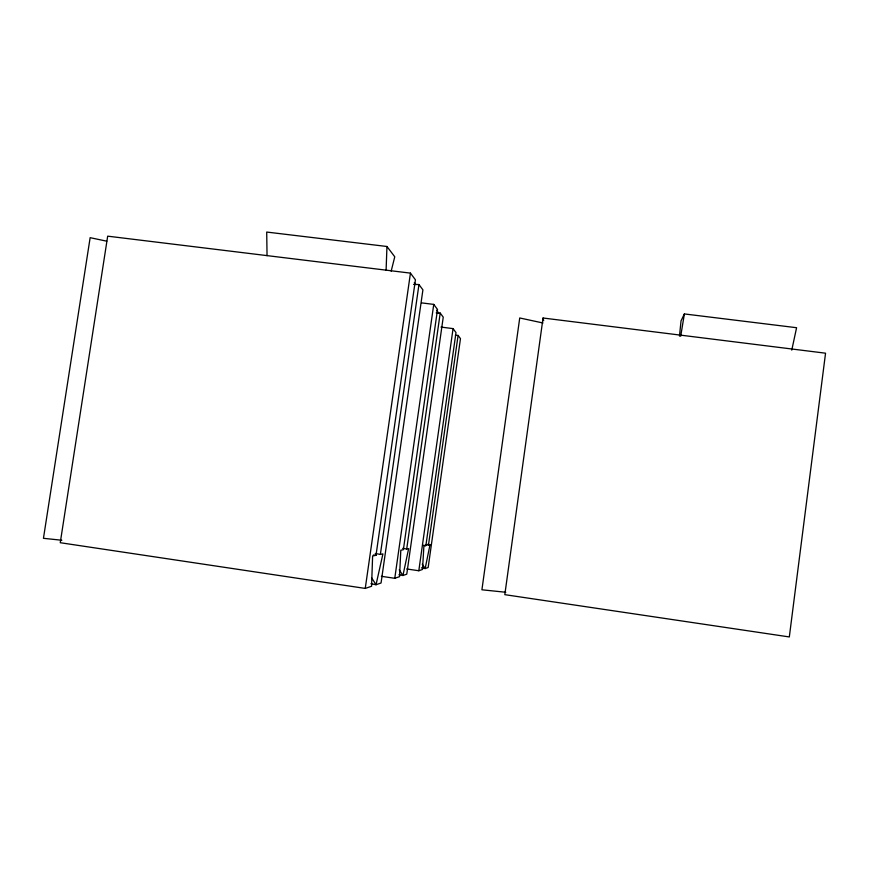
<?xml version="1.0" encoding="UTF-8"?>
<svg xmlns="http://www.w3.org/2000/svg" width="869" height="869" viewBox="0 0 869 869"><rect width="100%" height="100%" fill="white"/><g stroke="black" fill="none" stroke-linecap="round" stroke-linejoin="round"><path stroke-width="1.3" d="M386.097 270.205L386.955 246.492L266.707 232.056L267.044 255.671M679.471 336.14L681.046 320.813L684.381 313.937L796.591 327.711L791.768 350.131M543.049 318.011L504.813 594.657L789.324 636.944L825.55 353.194L543.049 318.011L543.668 320.639M381.382 576.31L394.765 578.298L433.75 304.4L421.661 302.89M402.727 548.328L406.703 549.023L440.214 313.079L436.205 312.894M406.725 568.967L418.804 570.748L453.064 328.612L440.985 327.081M418.804 570.748L422.508 569.467L423.898 546.004L425.886 545.591L455.997 332.577L453.064 328.612M425.962 544.624L428.482 545.048L458.093 335.423L455.389 335.271M365.252 588.422L410.45 273.127L107.68 236.162L60.254 542.712L365.252 588.422L371.574 586.26L372.616 555.997L376.005 555.302L415.425 279.807L410.45 273.127M375.267 553.488L380.372 554.411L418.956 284.543L413.535 284.38M680.688 336.292L684.381 313.937M427.45 544.363L430.003 544.733L425.158 568.543L421.389 567.848M391.169 271.15L394.765 256.789L386.955 246.492M394.765 578.298L399.534 576.658L400.805 550.229L403.368 549.708L437.52 309.462L433.75 304.4M428.482 545.048L430.003 544.733M380.372 554.411L382.925 553.89L376.038 584.728L370.944 583.718M406.703 549.023L408.647 548.621L402.944 575.495L398.969 574.746M505.78 592.256L481.915 589.79L519.727 317.967L542.984 322.986M61.84 540.246L43.45 538.313L90.148 237.672L106.768 241.191M373.366 555.009L376.005 555.302M423.301 545.287L425.886 545.591M414.339 282.588L415.827 284.554M436.564 310.244L438.888 313.34M418.956 284.543L422.91 289.855L381.056 583.001L376.038 584.728L371.693 577.918M440.214 313.079L443.244 317.152L406.768 574.181L402.944 575.495L399.229 569.825M458.093 335.423L460.472 338.638L428.167 567.5L425.158 568.543L422.269 564.198"/></g></svg>
